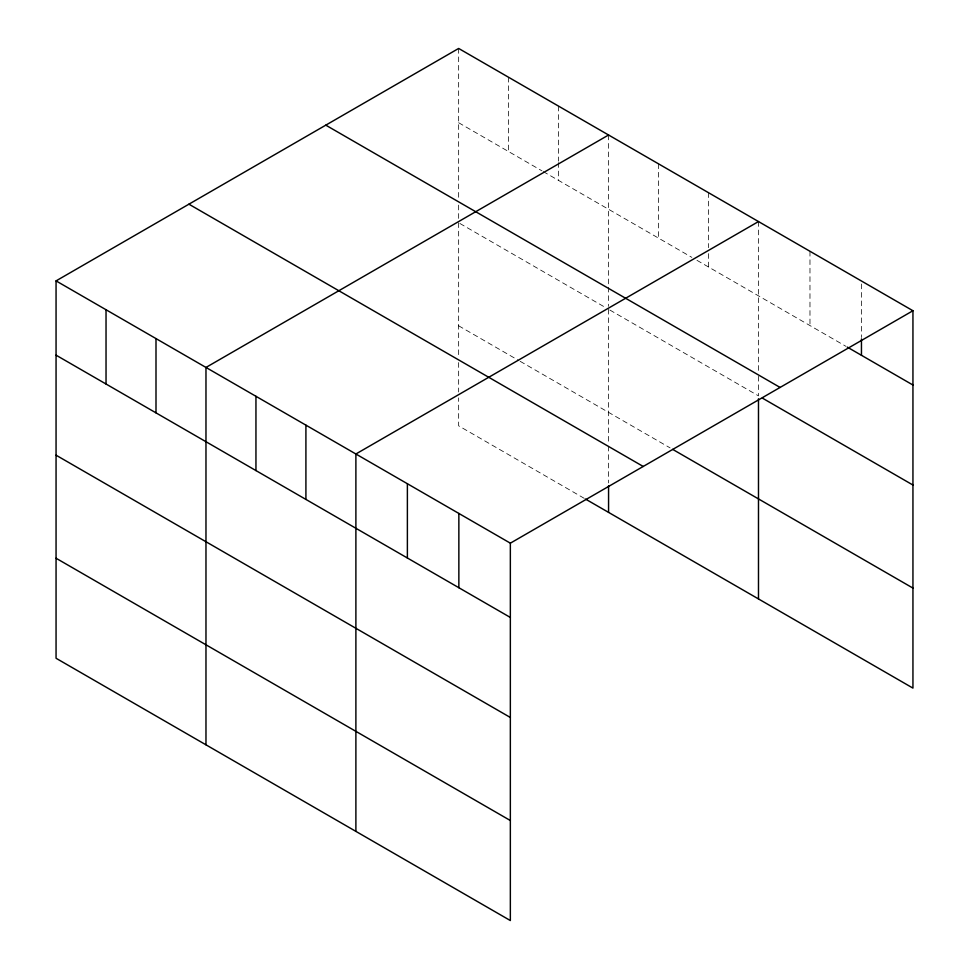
<?xml version="1.0" encoding="UTF-8"?>
<svg xmlns="http://www.w3.org/2000/svg" width="969" height="969" viewBox="0 0 969 969"><rect width="100%" height="100%" fill="white"/><g stroke="black" fill="none" stroke-linecap="round" stroke-linejoin="round"><path stroke-width="0.73" stroke-dasharray="4.84 3.63" d="M458.652 48.45L458.652 199.214M458.652 122.736L541.937 170.823M543.221 171.561L691.854 257.366M696.977 260.334L846.01 346.369M459.936 223.5L606 307.827M609.852 310.044L758.485 395.861L758.485 375.269M458.652 325.802L518.875 360.577M520.159 361.316L670.076 447.872M584.222 498.332L458.652 425.827L458.652 397.884M861.453 283.978L861.453 337.466M809.975 251.286L809.975 325.56M758.485 221.562L758.485 373.804M708.509 192.71L708.509 247.676M708.509 253.624L708.509 266.984M658.545 163.858L658.545 238.132M608.568 135.006L608.568 285.77M608.568 287.248L608.568 306.361M608.568 309.305L608.568 444.723M608.568 446.188L608.568 482.962M558.592 106.154L558.592 161.12M558.592 162.61L558.592 180.44M508.628 77.302L508.628 151.588M458.652 205.101L458.652 219.818M458.652 222.749L458.652 356.701M458.652 362.576L458.652 391.997"/><path stroke-width="1.45" d="M56.057 280.889L510.348 543.173L510.348 920.55L56.057 658.266L56.057 280.889L458.652 48.45L912.943 310.734L912.943 688.111L585.506 499.071M608.568 135.006L205.973 367.445L205.973 744.822M758.485 221.562L355.889 453.989L355.889 831.378M510.348 543.173L912.943 310.734M847.294 347.12L912.943 385.02M325.79 125.158L780.093 387.443M762.349 398.089L912.943 485.033M672.631 449.35L912.943 588.086M188.907 204.18L643.21 466.464M56.057 355.163L510.348 617.447M56.057 455.188L510.348 717.472M56.057 558.241L510.348 820.525M861.453 338.944L861.453 355.296M758.485 398.804L758.485 598.939M608.568 485.905L608.568 512.383M458.858 513.449L458.858 587.723M407.38 483.725L407.38 557.999M305.913 425.137L305.913 499.423M255.949 396.297L255.949 470.571M155.997 338.593L155.997 412.867M106.033 309.741L106.033 384.015"/></g></svg>
